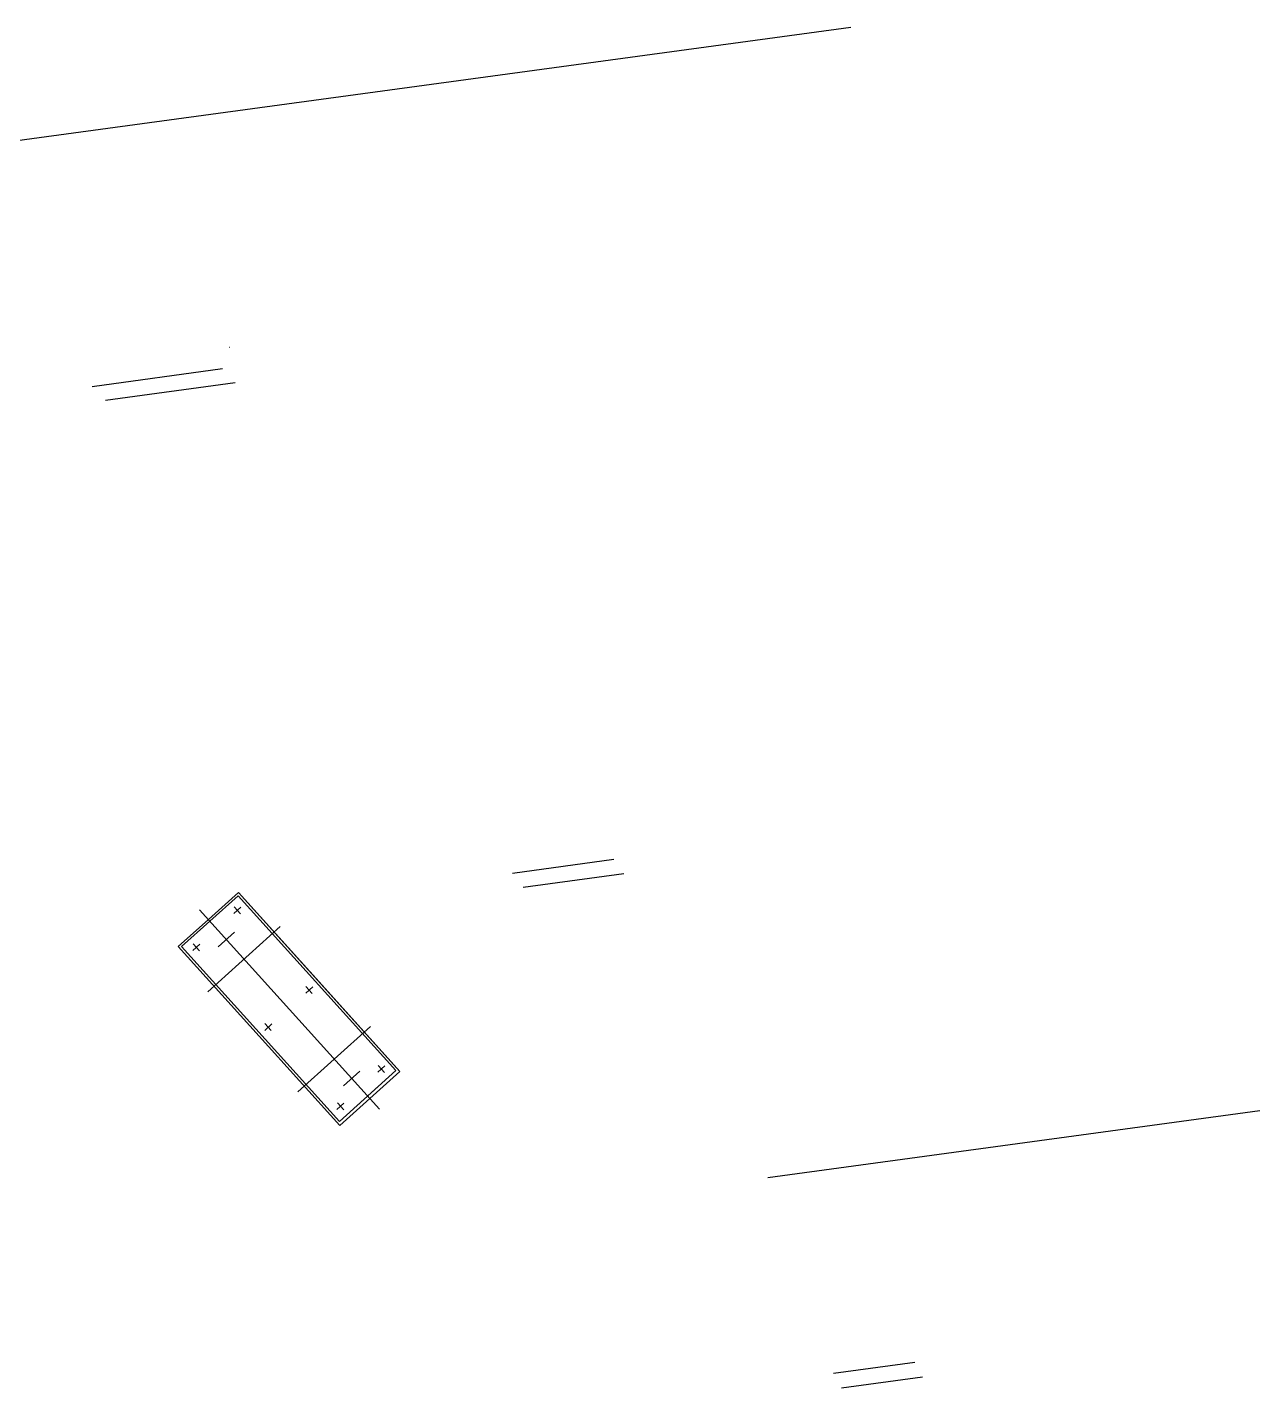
# Model space of a CAD drawing. Header units: metres. Extents: x 267365 to 277461, y 2088854 to 2108025.
# Drawn here: x 272970.72 to 272985.84, y 2094815 to 2094831.68 of the extents above; entities that cross this region are included whole.
import ezdxf

# ---------------------------------------------------------------- set-up
doc = ezdxf.new("R2010")
doc.units = ezdxf.units.M
doc.linetypes.add('ACAD_ISO10W100', pattern=[18, 12, -3, 0, -3])
doc.linetypes.add('DASHEDX2', pattern=[38.1, 25.4, -12.7])

msp = doc.modelspace()

# ---------------------------------------------------------------- linework, layer by layer
at = {"color": 30, "linetype": 'ACAD_ISO10W100', "ltscale": 50}
for p, q in [((272968.756, 2094830.039), (272980.824, 2094831.679)), ((272968.756, 2094830.039), (272980.824, 2094831.679)), ((272968.756, 2094830.039), (272980.824, 2094831.679)), ((272979.803, 2094817.577), (272985.837, 2094818.397)), ((272979.803, 2094817.577), (272985.837, 2094818.397)), ((272979.803, 2094817.577), (272985.837, 2094818.397))]:
    msp.add_line(p, q, dxfattribs=at)
at = {"color": 30}
for p, q in [((272973.209, 2094827.753), (272973.205, 2094827.752)), ((272973.209, 2094827.753), (272973.205, 2094827.752)), ((272973.209, 2094827.753), (272973.205, 2094827.752)), ((272971.52, 2094827.276), (272973.119, 2094827.493)), ((272971.52, 2094827.276), (272973.119, 2094827.493)), ((272971.52, 2094827.276), (272973.119, 2094827.493)), ((272971.684, 2094827.107), (272973.274, 2094827.323)), ((272971.684, 2094827.107), (272973.274, 2094827.323)), ((272971.684, 2094827.107), (272973.274, 2094827.323)), ((272976.675, 2094821.308), (272977.918, 2094821.477)), ((272976.675, 2094821.308), (272977.918, 2094821.477)), ((272976.675, 2094821.308), (272977.918, 2094821.477)), ((272976.804, 2094821.135), (272978.038, 2094821.302)), ((272976.804, 2094821.135), (272978.038, 2094821.302)), ((272976.804, 2094821.135), (272978.038, 2094821.302)), ((272973.309, 2094821.031), (272972.616, 2094820.406)), ((272973.309, 2094821.031), (272972.616, 2094820.406)), ((272973.309, 2094821.031), (272972.616, 2094820.406)), ((272972.945, 2094820.738), (272973.314, 2094821.071)), ((272972.945, 2094820.738), (272973.314, 2094821.071)), ((272972.945, 2094820.738), (272973.314, 2094821.071)), ((272973.309, 2094821.031), (272975.243, 2094818.887)), ((272973.309, 2094821.031), (272975.243, 2094818.887)), ((272973.309, 2094821.031), (272975.243, 2094818.887)), ((272973.314, 2094821.071), (272974.303, 2094819.974)), ((272973.314, 2094821.071), (272974.303, 2094819.974)), ((272973.314, 2094821.071), (272974.303, 2094819.974)), ((272972.945, 2094820.738), (272972.576, 2094820.406)), ((272972.945, 2094820.738), (272972.576, 2094820.406)), ((272972.945, 2094820.738), (272972.576, 2094820.406)), ((272973.264, 2094820.585), (272973.064, 2094820.405)), ((272973.264, 2094820.585), (272973.064, 2094820.405)), ((272973.264, 2094820.585), (272973.064, 2094820.405)), ((272972.576, 2094820.406), (272973.566, 2094819.309)), ((272972.576, 2094820.406), (272973.566, 2094819.309)), ((272972.576, 2094820.406), (272973.566, 2094819.309)), ((272974.551, 2094818.262), (272972.616, 2094820.406)), ((272974.551, 2094818.262), (272972.616, 2094820.406)), ((272974.551, 2094818.262), (272972.616, 2094820.406)), ((272975.293, 2094818.877), (272974.303, 2094819.974)), ((272975.293, 2094818.877), (272974.303, 2094819.974)), ((272975.293, 2094818.877), (272974.303, 2094819.974)), ((272974.556, 2094818.212), (272973.566, 2094819.309)), ((272974.556, 2094818.212), (272973.566, 2094819.309)), ((272974.556, 2094818.212), (272973.566, 2094819.309)), ((272975.243, 2094818.887), (272974.551, 2094818.262)), ((272975.243, 2094818.887), (272974.551, 2094818.262)), ((272975.243, 2094818.887), (272974.551, 2094818.262)), ((272974.801, 2094818.88), (272974.601, 2094818.7)), ((272974.801, 2094818.88), (272974.601, 2094818.7)), ((272974.801, 2094818.88), (272974.601, 2094818.7)), ((272974.924, 2094818.544), (272975.293, 2094818.877)), ((272974.924, 2094818.544), (272975.293, 2094818.877)), ((272974.924, 2094818.544), (272975.293, 2094818.877)), ((272975.03, 2094818.695), (272974.764, 2094818.455)), ((272975.03, 2094818.695), (272974.764, 2094818.455)), ((272975.03, 2094818.695), (272974.764, 2094818.455)), ((272974.924, 2094818.544), (272974.556, 2094818.212)), ((272974.924, 2094818.544), (272974.556, 2094818.212)), ((272974.924, 2094818.544), (272974.556, 2094818.212)), ((272980.61, 2094815.175), (272981.607, 2094815.31)), ((272980.61, 2094815.175), (272981.607, 2094815.31)), ((272980.61, 2094815.175), (272981.607, 2094815.31)), ((272980.708, 2094814.997), (272981.7, 2094815.132)), ((272980.708, 2094814.997), (272981.7, 2094815.132)), ((272980.708, 2094814.997), (272981.7, 2094815.132))]:
    msp.add_line(p, q, dxfattribs=at)
at = {"color": 30, "linetype": 'ByBlock'}
msp.add_line((272973.314, 2094821.071), (272975.293, 2094818.877), dxfattribs=at)
msp.add_line((272973.314, 2094821.071), (272975.293, 2094818.877), dxfattribs=at)
msp.add_line((272973.314, 2094821.071), (272975.293, 2094818.877), dxfattribs=at)
at = {"color": 30, "linetype": 'DASHEDX2'}
for p, q in [((272972.837, 2094820.858), (272975.042, 2094818.414)), ((272972.837, 2094820.858), (272975.042, 2094818.414)), ((272972.837, 2094820.858), (272975.042, 2094818.414)), ((272973.344, 2094820.889), (272973.257, 2094820.811)), ((272973.344, 2094820.889), (272973.257, 2094820.811)), ((272973.344, 2094820.889), (272973.257, 2094820.811)), ((272973.26, 2094820.895), (272973.339, 2094820.808)), ((272973.26, 2094820.895), (272973.339, 2094820.808)), ((272973.26, 2094820.895), (272973.339, 2094820.808)), ((272972.936, 2094819.853), (272973.826, 2094820.655)), ((272972.936, 2094819.853), (272973.826, 2094820.655)), ((272972.936, 2094819.853), (272973.826, 2094820.655)), ((272972.754, 2094820.357), (272972.841, 2094820.435)), ((272972.754, 2094820.357), (272972.841, 2094820.435)), ((272972.754, 2094820.357), (272972.841, 2094820.435)), ((272972.757, 2094820.441), (272972.835, 2094820.354)), ((272972.757, 2094820.441), (272972.835, 2094820.354)), ((272972.757, 2094820.441), (272972.835, 2094820.354)), ((272974.225, 2094819.913), (272974.138, 2094819.835)), ((272974.225, 2094819.913), (272974.138, 2094819.835)), ((272974.225, 2094819.913), (272974.138, 2094819.835)), ((272974.141, 2094819.918), (272974.219, 2094819.832)), ((272974.141, 2094819.918), (272974.219, 2094819.832)), ((272974.141, 2094819.918), (272974.219, 2094819.832)), ((272973.635, 2094819.38), (272973.721, 2094819.459)), ((272973.635, 2094819.38), (272973.721, 2094819.459)), ((272973.635, 2094819.38), (272973.721, 2094819.459)), ((272973.638, 2094819.464), (272973.716, 2094819.378)), ((272973.638, 2094819.464), (272973.716, 2094819.378)), ((272973.638, 2094819.464), (272973.716, 2094819.378)), ((272974.043, 2094818.627), (272974.933, 2094819.429)), ((272974.043, 2094818.627), (272974.933, 2094819.429)), ((272974.043, 2094818.627), (272974.933, 2094819.429)), ((272975.108, 2094818.944), (272975.022, 2094818.866)), ((272975.108, 2094818.944), (272975.022, 2094818.866)), ((272975.108, 2094818.944), (272975.022, 2094818.866)), ((272975.105, 2094818.861), (272975.027, 2094818.947)), ((272975.105, 2094818.861), (272975.027, 2094818.947)), ((272975.105, 2094818.861), (272975.027, 2094818.947)), ((272974.521, 2094818.409), (272974.607, 2094818.487)), ((272974.521, 2094818.409), (272974.607, 2094818.487)), ((272974.521, 2094818.409), (272974.607, 2094818.487)), ((272974.604, 2094818.404), (272974.526, 2094818.49)), ((272974.604, 2094818.404), (272974.526, 2094818.49)), ((272974.604, 2094818.404), (272974.526, 2094818.49))]:
    msp.add_line(p, q, dxfattribs=at)

doc.saveas('drawing.dxf')
